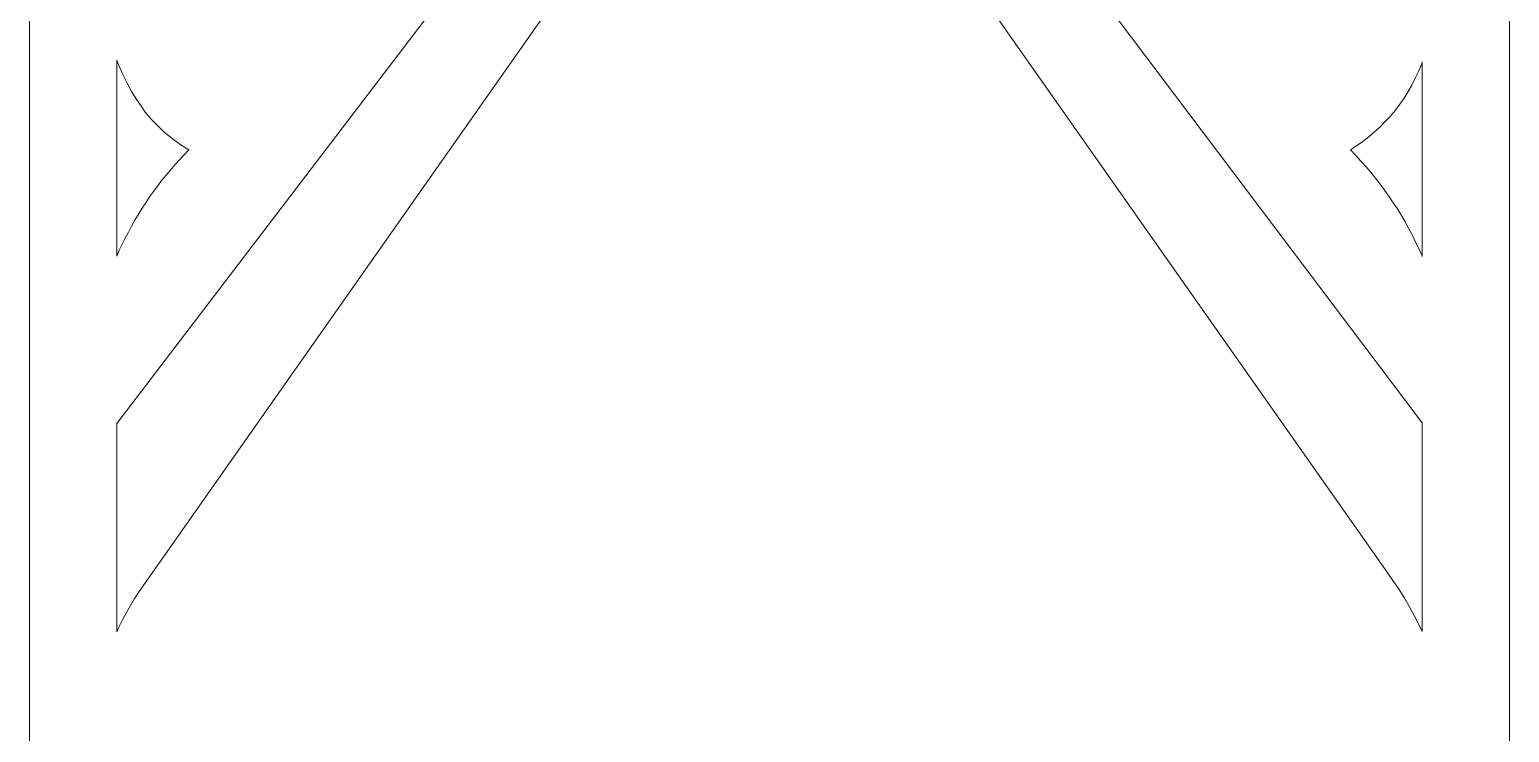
# Model space of a CAD drawing. Header units: centimetres. Extents: x -9.4 to 6.3, y -13 to 13.6.
# Drawn here: x -0.54 to 6.25, y -4.04 to -0.82 of the extents above; entities that cross this region are included whole.
import ezdxf

# ---------------------------------------------------------------- set-up
doc = ezdxf.new("R2010")
doc.units = ezdxf.units.CM
doc.header["$MEASUREMENT"] = 0
doc.layers.add('layer 1', color=7, linetype='Continuous')

msp = doc.modelspace()

# ---------------------------------------------------------------- linework, layer by layer
at = {"layer": 'layer 1', "color": 242, "lineweight": 9}
for points, knots in [([(-0.53695, 13.58709), (-0.53695, 13.58709), (6.25027, 13.58709), (6.25027, 13.58709), (6.25027, 13.58709), (6.25027, 13.58709), (6.25027, -13.01887), (6.25027, -13.01887), (6.25027, -13.01887), (6.25027, -13.01887), (-0.53695, -13.01887), (-0.53695, -13.01887), (-0.53695, -13.01887), (-0.53695, -13.01887), (-0.53695, 13.58709), (-0.53695, 13.58709)], [0, 0, 0, 0, 0.2, 0.2, 0.2, 0.2, 0.4, 0.4, 0.4, 0.4, 0.6, 0.6, 0.6, 0.6, 1, 1, 1, 1]), ([(-0.13758, -3.58455), (-0.13758, -3.58455), (-0.13758, -2.62827), (-0.13758, -2.62827), (-0.13758, -2.62827), (-0.13758, -2.62827), (2.07004, 0.26356), (2.07004, 0.26356), (2.07004, 0.26356), (2.07004, 0.26356), (-0.13758, 3.19039), (-0.13758, 3.19039), (-0.13758, 3.19039), (-0.13758, 3.19039), (-0.13758, 4.14888), (-0.13758, 4.14888), (-0.13758, 4.14888), (-0.13758, 4.14888), (-0.12063, 4.1131), (-0.12063, 4.1131), (-0.12063, 4.1131), (-0.12063, 4.1131), (-0.09947, 4.07185), (-0.09947, 4.07185), (-0.09947, 4.07185), (-0.09947, 4.07185), (-0.07727, 4.03168), (-0.07727, 4.03168), (-0.07727, 4.03168), (-0.07727, 4.03168), (-0.05401, 3.99151), (-0.05401, 3.99151), (-0.05401, 3.99151), (-0.05401, 3.99151), (-0.02864, 3.95345), (-0.02864, 3.95345), (-0.02864, 3.95345), (-0.02864, 3.95345), (-0.00432, 3.91537), (-0.00432, 3.91537), (-0.00432, 3.91537), (-0.00432, 3.91537), (0.02316, 3.87837), (0.02316, 3.87837), (0.02316, 3.87837), (0.02316, 3.87837), (2.55216, 0.28153), (2.55216, 0.28153), (2.55216, 0.28153), (2.55216, 0.28153), (-0.03498, -3.39884), (-0.03498, -3.39884), (-0.03498, -3.39884), (-0.03498, -3.39884), (-0.05612, -3.43056), (-0.05612, -3.43056), (-0.05612, -3.43056), (-0.05612, -3.43056), (-0.0741, -3.46333), (-0.0741, -3.46333), (-0.0741, -3.46333), (-0.0741, -3.46333), (-0.09313, -3.49504), (-0.09313, -3.49504), (-0.09313, -3.49504), (-0.09313, -3.49504), (-0.1111, -3.52887), (-0.1111, -3.52887), (-0.1111, -3.52887), (-0.1111, -3.52887), (-0.12803, -3.56272), (-0.12803, -3.56272), (-0.12803, -3.56272), (-0.12803, -3.56272), (-0.13758, -3.58455), (-0.13758, -3.58455)], [0, 0, 0, 0, 0.05, 0.05, 0.05, 0.05, 0.1, 0.1, 0.1, 0.1, 0.15, 0.15, 0.15, 0.15, 0.2, 0.2, 0.2, 0.2, 0.25, 0.25, 0.25, 0.25, 0.3, 0.3, 0.3, 0.3, 0.35, 0.35, 0.35, 0.35, 0.4, 0.4, 0.4, 0.4, 0.45, 0.45, 0.45, 0.45, 0.5, 0.5, 0.5, 0.5, 0.55, 0.55, 0.55, 0.55, 0.6, 0.6, 0.6, 0.6, 0.65, 0.65, 0.65, 0.65, 0.7, 0.7, 0.7, 0.7, 0.75, 0.75, 0.75, 0.75, 0.8, 0.8, 0.8, 0.8, 0.85, 0.85, 0.85, 0.85, 0.9, 0.9, 0.9, 0.9, 1, 1, 1, 1]), ([(5.8509, 4.14655), (5.8509, 4.14655), (5.8509, 3.19109), (5.8509, 3.19109), (5.8509, 3.19109), (5.8509, 3.19109), (3.64328, 0.30056), (3.64328, 0.30056), (3.64328, 0.30056), (3.64328, 0.30056), (5.8509, -2.62495), (5.8509, -2.62495), (5.8509, -2.62495), (5.8509, -2.62495), (5.8509, -3.58183), (5.8509, -3.58183), (5.8509, -3.58183), (5.8509, -3.58183), (5.83499, -3.55002), (5.83499, -3.55002), (5.83499, -3.55002), (5.83499, -3.55002), (5.81385, -3.50879), (5.81385, -3.50879), (5.81385, -3.50879), (5.81385, -3.50879), (5.7927, -3.46861), (5.7927, -3.46861), (5.7927, -3.46861), (5.7927, -3.46861), (5.76839, -3.4295), (5.76839, -3.4295), (5.76839, -3.4295), (5.76839, -3.4295), (5.74407, -3.39037), (5.74407, -3.39037), (5.74407, -3.39037), (5.74407, -3.39037), (5.7187, -3.35337), (5.7187, -3.35337), (5.7187, -3.35337), (5.7187, -3.35337), (5.69227, -3.31531), (5.69227, -3.31531), (5.69227, -3.31531), (5.69227, -3.31531), (3.16327, 0.28153), (3.16327, 0.28153), (3.16327, 0.28153), (3.16327, 0.28153), (5.74936, 3.96296), (5.74936, 3.96296), (5.74936, 3.96296), (5.74936, 3.96296), (5.77156, 3.99679), (5.77156, 3.99679), (5.77156, 3.99679), (5.77156, 3.99679), (5.79165, 4.03274), (5.79165, 4.03274), (5.79165, 4.03274), (5.79165, 4.03274), (5.81067, 4.06762), (5.81067, 4.06762), (5.81067, 4.06762), (5.81067, 4.06762), (5.8297, 4.10357), (5.8297, 4.10357), (5.8297, 4.10357), (5.8297, 4.10357), (5.84769, 4.13953), (5.84769, 4.13953), (5.84769, 4.13953), (5.84769, 4.13953), (5.8509, 4.14655), (5.8509, 4.14655)], [0, 0, 0, 0, 0.05, 0.05, 0.05, 0.05, 0.1, 0.1, 0.1, 0.1, 0.15, 0.15, 0.15, 0.15, 0.2, 0.2, 0.2, 0.2, 0.25, 0.25, 0.25, 0.25, 0.3, 0.3, 0.3, 0.3, 0.35, 0.35, 0.35, 0.35, 0.4, 0.4, 0.4, 0.4, 0.45, 0.45, 0.45, 0.45, 0.5, 0.5, 0.5, 0.5, 0.55, 0.55, 0.55, 0.55, 0.6, 0.6, 0.6, 0.6, 0.65, 0.65, 0.65, 0.65, 0.7, 0.7, 0.7, 0.7, 0.75, 0.75, 0.75, 0.75, 0.8, 0.8, 0.8, 0.8, 0.85, 0.85, 0.85, 0.85, 0.9, 0.9, 0.9, 0.9, 1, 1, 1, 1]), ([(-0.13758, -1.8613), (-0.13758, -1.8613), (-0.13758, -0.963), (-0.13758, -0.963), (-0.13758, -0.963), (-0.13758, -0.963), (-0.12803, -0.98719), (-0.12803, -0.98719), (-0.12803, -0.98719), (-0.12803, -0.98719), (-0.11004, -1.02843), (-0.11004, -1.02843), (-0.11004, -1.02843), (-0.11004, -1.02843), (-0.08995, -1.06755), (-0.08995, -1.06755), (-0.08995, -1.06755), (-0.08995, -1.06755), (-0.06881, -1.10666), (-0.06881, -1.10666), (-0.06881, -1.10666), (-0.06881, -1.10666), (-0.04555, -1.14367), (-0.04555, -1.14367), (-0.04555, -1.14367), (-0.04555, -1.14367), (-0.02018, -1.17963), (-0.02018, -1.17963), (-0.02018, -1.17963), (-0.02018, -1.17963), (-0.00644, -1.20077), (-0.00644, -1.20077), (-0.00644, -1.20077), (-0.00644, -1.20077), (0.01048, -1.22086), (0.01048, -1.22086), (0.01048, -1.22086), (0.01048, -1.22086), (0.02739, -1.23883), (0.02739, -1.23883), (0.02739, -1.23883), (0.02739, -1.23883), (0.04536, -1.25786), (0.04536, -1.25786), (0.04536, -1.25786), (0.04536, -1.25786), (0.06335, -1.27583), (0.06335, -1.27583), (0.06335, -1.27583), (0.06335, -1.27583), (0.08238, -1.2938), (0.08238, -1.2938), (0.08238, -1.2938), (0.08238, -1.2938), (0.10141, -1.30966), (0.10141, -1.30966), (0.10141, -1.30966), (0.10141, -1.30966), (0.12255, -1.32552), (0.12255, -1.32552), (0.12255, -1.32552), (0.12255, -1.32552), (0.15744, -1.35091), (0.15744, -1.35091), (0.15744, -1.35091), (0.15744, -1.35091), (0.19338, -1.37311), (0.19338, -1.37311), (0.19338, -1.37311), (0.19338, -1.37311), (0.17224, -1.39636), (0.17224, -1.39636), (0.17224, -1.39636), (0.17224, -1.39636), (0.15004, -1.41962), (0.15004, -1.41962), (0.15004, -1.41962), (0.15004, -1.41962), (0.1289, -1.44182), (0.1289, -1.44182), (0.1289, -1.44182), (0.1289, -1.44182), (0.10881, -1.46614), (0.10881, -1.46614), (0.10881, -1.46614), (0.10881, -1.46614), (0.08872, -1.49045), (0.08872, -1.49045), (0.08872, -1.49045), (0.08872, -1.49045), (0.06864, -1.51371), (0.06864, -1.51371), (0.06864, -1.51371), (0.06864, -1.51371), (0.05065, -1.5391), (0.05065, -1.5391), (0.05065, -1.5391), (0.05065, -1.5391), (0.03162, -1.56447), (0.03162, -1.56447), (0.03162, -1.56447), (0.03162, -1.56447), (0.01365, -1.58984), (0.01365, -1.58984), (0.01365, -1.58984), (0.01365, -1.58984), (-0.00432, -1.61627), (-0.00432, -1.61627), (-0.00432, -1.61627), (-0.00432, -1.61627), (-0.02124, -1.64164), (-0.02124, -1.64164), (-0.02124, -1.64164), (-0.02124, -1.64164), (-0.0371, -1.66913), (-0.0371, -1.66913), (-0.0371, -1.66913), (-0.0371, -1.66913), (-0.05401, -1.69558), (-0.05401, -1.69558), (-0.05401, -1.69558), (-0.05401, -1.69558), (-0.06987, -1.72306), (-0.06987, -1.72306), (-0.06987, -1.72306), (-0.06987, -1.72306), (-0.08361, -1.75055), (-0.08361, -1.75055), (-0.08361, -1.75055), (-0.08361, -1.75055), (-0.09841, -1.77803), (-0.09841, -1.77803), (-0.09841, -1.77803), (-0.09841, -1.77803), (-0.11215, -1.80658), (-0.11215, -1.80658), (-0.11215, -1.80658), (-0.11215, -1.80658), (-0.12592, -1.83406), (-0.12592, -1.83406), (-0.12592, -1.83406), (-0.12592, -1.83406), (-0.13758, -1.8613), (-0.13758, -1.8613)], [0, 0, 0, 0, 0.027027, 0.027027, 0.027027, 0.027027, 0.0540541, 0.0540541, 0.0540541, 0.0540541, 0.0810811, 0.0810811, 0.0810811, 0.0810811, 0.1081081, 0.1081081, 0.1081081, 0.1081081, 0.1351351, 0.1351351, 0.1351351, 0.1351351, 0.1621622, 0.1621622, 0.1621622, 0.1621622, 0.1891892, 0.1891892, 0.1891892, 0.1891892, 0.2162162, 0.2162162, 0.2162162, 0.2162162, 0.2432432, 0.2432432, 0.2432432, 0.2432432, 0.2702703, 0.2702703, 0.2702703, 0.2702703, 0.2972973, 0.2972973, 0.2972973, 0.2972973, 0.3243243, 0.3243243, 0.3243243, 0.3243243, 0.3513514, 0.3513514, 0.3513514, 0.3513514, 0.3783784, 0.3783784, 0.3783784, 0.3783784, 0.4054054, 0.4054054, 0.4054054, 0.4054054, 0.4324324, 0.4324324, 0.4324324, 0.4324324, 0.4594595, 0.4594595, 0.4594595, 0.4594595, 0.4864865, 0.4864865, 0.4864865, 0.4864865, 0.5135135, 0.5135135, 0.5135135, 0.5135135, 0.5405405, 0.5405405, 0.5405405, 0.5405405, 0.5675676, 0.5675676, 0.5675676, 0.5675676, 0.5945946, 0.5945946, 0.5945946, 0.5945946, 0.6216216, 0.6216216, 0.6216216, 0.6216216, 0.6486486, 0.6486486, 0.6486486, 0.6486486, 0.6756757, 0.6756757, 0.6756757, 0.6756757, 0.7027027, 0.7027027, 0.7027027, 0.7027027, 0.7297297, 0.7297297, 0.7297297, 0.7297297, 0.7567568, 0.7567568, 0.7567568, 0.7567568, 0.7837838, 0.7837838, 0.7837838, 0.7837838, 0.8108108, 0.8108108, 0.8108108, 0.8108108, 0.8378378, 0.8378378, 0.8378378, 0.8378378, 0.8648649, 0.8648649, 0.8648649, 0.8648649, 0.8918919, 0.8918919, 0.8918919, 0.8918919, 0.9189189, 0.9189189, 0.9189189, 0.9189189, 0.9459459, 0.9459459, 0.9459459, 0.9459459, 1, 1, 1, 1]), ([(5.8509, -0.97027), (5.8509, -0.97027), (5.8509, -1.86205), (5.8509, -1.86205), (5.8509, -1.86205), (5.8509, -1.86205), (5.84981, -1.85945), (5.84981, -1.85945), (5.84981, -1.85945), (5.84981, -1.85945), (5.83605, -1.82878), (5.83605, -1.82878), (5.83605, -1.82878), (5.83605, -1.82878), (5.82019, -1.79706), (5.82019, -1.79706), (5.82019, -1.79706), (5.82019, -1.79706), (5.80539, -1.76641), (5.80539, -1.76641), (5.80539, -1.76641), (5.80539, -1.76641), (5.78953, -1.73575), (5.78953, -1.73575), (5.78953, -1.73575), (5.78953, -1.73575), (5.77156, -1.70403), (5.77156, -1.70403), (5.77156, -1.70403), (5.77156, -1.70403), (5.75464, -1.67547), (5.75464, -1.67547), (5.75464, -1.67547), (5.75464, -1.67547), (5.73667, -1.64481), (5.73667, -1.64481), (5.73667, -1.64481), (5.73667, -1.64481), (5.71764, -1.61627), (5.71764, -1.61627), (5.71764, -1.61627), (5.71764, -1.61627), (5.69756, -1.58667), (5.69756, -1.58667), (5.69756, -1.58667), (5.69756, -1.58667), (5.67747, -1.55918), (5.67747, -1.55918), (5.67747, -1.55918), (5.67747, -1.55918), (5.65737, -1.53064), (5.65737, -1.53064), (5.65737, -1.53064), (5.65737, -1.53064), (5.63622, -1.50314), (5.63622, -1.50314), (5.63622, -1.50314), (5.63622, -1.50314), (5.61402, -1.47671), (5.61402, -1.47671), (5.61402, -1.47671), (5.61402, -1.47671), (5.59182, -1.45028), (5.59182, -1.45028), (5.59182, -1.45028), (5.59182, -1.45028), (5.56857, -1.42491), (5.56857, -1.42491), (5.56857, -1.42491), (5.56857, -1.42491), (5.54425, -1.39848), (5.54425, -1.39848), (5.54425, -1.39848), (5.54425, -1.39848), (5.52099, -1.37311), (5.52099, -1.37311), (5.52099, -1.37311), (5.52099, -1.37311), (5.54954, -1.35513), (5.54954, -1.35513), (5.54954, -1.35513), (5.54954, -1.35513), (5.57808, -1.33503), (5.57808, -1.33503), (5.57808, -1.33503), (5.57808, -1.33503), (5.60557, -1.31389), (5.60557, -1.31389), (5.60557, -1.31389), (5.60557, -1.31389), (5.632, -1.29169), (5.632, -1.29169), (5.632, -1.29169), (5.632, -1.29169), (5.65737, -1.26843), (5.65737, -1.26843), (5.65737, -1.26843), (5.65737, -1.26843), (5.68064, -1.24306), (5.68064, -1.24306), (5.68064, -1.24306), (5.68064, -1.24306), (5.70496, -1.21874), (5.70496, -1.21874), (5.70496, -1.21874), (5.70496, -1.21874), (5.72716, -1.19126), (5.72716, -1.19126), (5.72716, -1.19126), (5.72716, -1.19126), (5.74724, -1.16481), (5.74724, -1.16481), (5.74724, -1.16481), (5.74724, -1.16481), (5.76733, -1.13627), (5.76733, -1.13627), (5.76733, -1.13627), (5.76733, -1.13627), (5.78636, -1.10666), (5.78636, -1.10666), (5.78636, -1.10666), (5.78636, -1.10666), (5.80327, -1.07706), (5.80327, -1.07706), (5.80327, -1.07706), (5.80327, -1.07706), (5.81807, -1.04535), (5.81807, -1.04535), (5.81807, -1.04535), (5.81807, -1.04535), (5.83287, -1.01469), (5.83287, -1.01469), (5.83287, -1.01469), (5.83287, -1.01469), (5.84664, -0.9819), (5.84664, -0.9819), (5.84664, -0.9819), (5.84664, -0.9819), (5.8509, -0.97027), (5.8509, -0.97027)], [0, 0, 0, 0, 0.0277778, 0.0277778, 0.0277778, 0.0277778, 0.0555556, 0.0555556, 0.0555556, 0.0555556, 0.0833333, 0.0833333, 0.0833333, 0.0833333, 0.1111111, 0.1111111, 0.1111111, 0.1111111, 0.1388889, 0.1388889, 0.1388889, 0.1388889, 0.1666667, 0.1666667, 0.1666667, 0.1666667, 0.1944444, 0.1944444, 0.1944444, 0.1944444, 0.2222222, 0.2222222, 0.2222222, 0.2222222, 0.25, 0.25, 0.25, 0.25, 0.2777778, 0.2777778, 0.2777778, 0.2777778, 0.3055556, 0.3055556, 0.3055556, 0.3055556, 0.3333333, 0.3333333, 0.3333333, 0.3333333, 0.3611111, 0.3611111, 0.3611111, 0.3611111, 0.3888889, 0.3888889, 0.3888889, 0.3888889, 0.4166667, 0.4166667, 0.4166667, 0.4166667, 0.4444444, 0.4444444, 0.4444444, 0.4444444, 0.4722222, 0.4722222, 0.4722222, 0.4722222, 0.5, 0.5, 0.5, 0.5, 0.5277778, 0.5277778, 0.5277778, 0.5277778, 0.5555556, 0.5555556, 0.5555556, 0.5555556, 0.5833333, 0.5833333, 0.5833333, 0.5833333, 0.6111111, 0.6111111, 0.6111111, 0.6111111, 0.6388889, 0.6388889, 0.6388889, 0.6388889, 0.6666667, 0.6666667, 0.6666667, 0.6666667, 0.6944444, 0.6944444, 0.6944444, 0.6944444, 0.7222222, 0.7222222, 0.7222222, 0.7222222, 0.75, 0.75, 0.75, 0.75, 0.7777778, 0.7777778, 0.7777778, 0.7777778, 0.8055556, 0.8055556, 0.8055556, 0.8055556, 0.8333333, 0.8333333, 0.8333333, 0.8333333, 0.8611111, 0.8611111, 0.8611111, 0.8611111, 0.8888889, 0.8888889, 0.8888889, 0.8888889, 0.9166667, 0.9166667, 0.9166667, 0.9166667, 0.9444444, 0.9444444, 0.9444444, 0.9444444, 1, 1, 1, 1])]:
    msp.add_open_spline(points, degree=3, knots=knots, dxfattribs=at)

doc.saveas('drawing.dxf')
